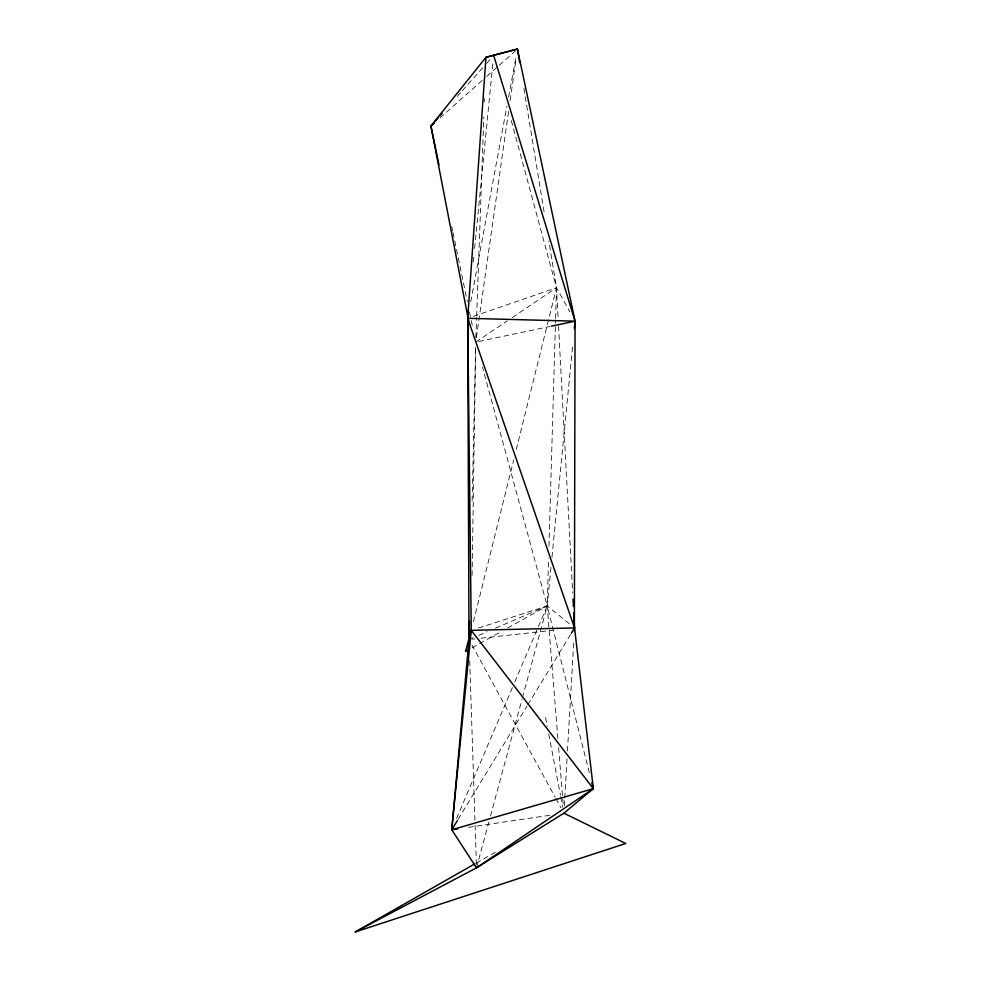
<?xml version="1.0" encoding="UTF-8"?>
<svg xmlns="http://www.w3.org/2000/svg" width="981" height="981" viewBox="0 0 981 981"><rect width="100%" height="100%" fill="white"/><g stroke="black" fill="none" stroke-linecap="round" stroke-linejoin="round"><path stroke-width="0.74" stroke-dasharray="4.91 3.68" d="M472.106 575.442L475.662 346.698L472.106 502.272M557.882 738.521L547.202 605.939L548.587 558.52M548.955 546.282L555.565 319.892M555.614 318.359L556.509 287.764L548.845 240.934M475.895 337.525L476.619 317.623M476.668 316.09L483.817 117.021M484.369 101.705L484.479 98.652M564.32 805.609L564.676 799.527M564.762 798.007L567.03 758.534M567.472 750.943L573.848 640.09M522.432 697.675L547.202 605.939L551.077 566.344M551.972 557.208L572.683 345.533M473.259 262.086L473.86 256.004M474.608 248.401L492.916 63.029M476.386 337.587L508.636 110.988M510.145 100.418L516.165 58.112M470.77 301.756L506.895 106.206M508.563 97.18L516.349 55.071M473.431 621.733L513.676 459.942M516.264 449.556L556.509 287.764L510.365 117.193M476.496 867.842L488.881 821.968M490.475 816.057L522.039 699.159M456.557 818.522L512.389 687.595M514.792 681.954L547.202 605.939L482.517 367.176M458.102 819.368L527.018 706.075M527.815 704.775L570.586 634.449M457.232 96.42L461.278 91.871M462.296 90.73L485.57 64.538M486.576 63.397L491.64 57.707M440.028 117.928L482.161 80.454M486.711 76.395L498.103 66.267M499.243 65.261L515.184 51.073M475.736 342.124L507.287 320.885M512.34 317.488L556.509 287.764L569.875 311.811M476.177 863.121L496.104 851.778M472.069 647.852L501.07 631.678M507.668 627.999L547.202 605.939L570.979 625.069M469.004 639.538L473.185 637.736M478.777 635.345L487.152 631.739M495.54 628.134L547.202 605.939L589.973 775.272M473.443 316.336L556.509 287.764L558.128 318.273M478.421 628.036L547.202 605.939M478.703 341.498L549.863 326.477M468.428 827.314L550.255 815.211M472.02 639.207L475.037 638.876M481.07 638.214L553.443 630.256M471.922 644.885L555.123 797.161M555.859 798.497L560.973 807.853M451.775 226.574L452.707 231.075M453.014 232.571L467.336 301.608M469.507 312.105L472.315 325.618M545.559 717.467L547.275 726.443M548.71 733.923L560.458 795.248M560.74 796.744L562.738 807.216M523.879 88.327L544.639 215.244M558.618 747.669L563.278 805.573M558.532 325.9L572.683 592.855M469.703 660.851L475.049 823.709M475.098 825.229L476.386 864.801"/><path stroke-width="1.47" d="M574.375 630.979L575.062 321.167L517.453 49.05L485.963 57.303L430.917 126.034L468.648 321.106M469.421 621.243L469.2 645.633M573.738 612.684L574.547 627.938L593.346 788.638L563.891 813.2L476.496 867.842L451.763 829.779L469.004 639.538L467.704 318.298L485.963 57.303L517.453 49.05L519.685 62.649M457.82 828.884L451.763 829.779L471.248 630.342L467.704 318.298L468.464 310.707M574.326 328.782L575.062 321.167L493.664 55.427M551.347 326.17L575.062 321.167L467.704 318.298L574.547 627.938L471.248 630.342L465.485 651.531L468.121 650.06M591.85 782.691L593.346 788.638L451.763 829.779L452.964 826.971M451.763 829.779L457.305 820.668M571.383 633.15L574.547 627.938M439.01 165.053L430.917 126.034L438.004 118.063M440.028 115.783L442.051 113.502M430.917 126.034L434.338 122.993M563.891 813.2L625.755 843.488L355.245 931.95L474.841 863.869M355.245 931.95L476.496 867.842L593.346 788.638L471.248 630.342M573.014 598.962L573.419 606.589"/></g></svg>
